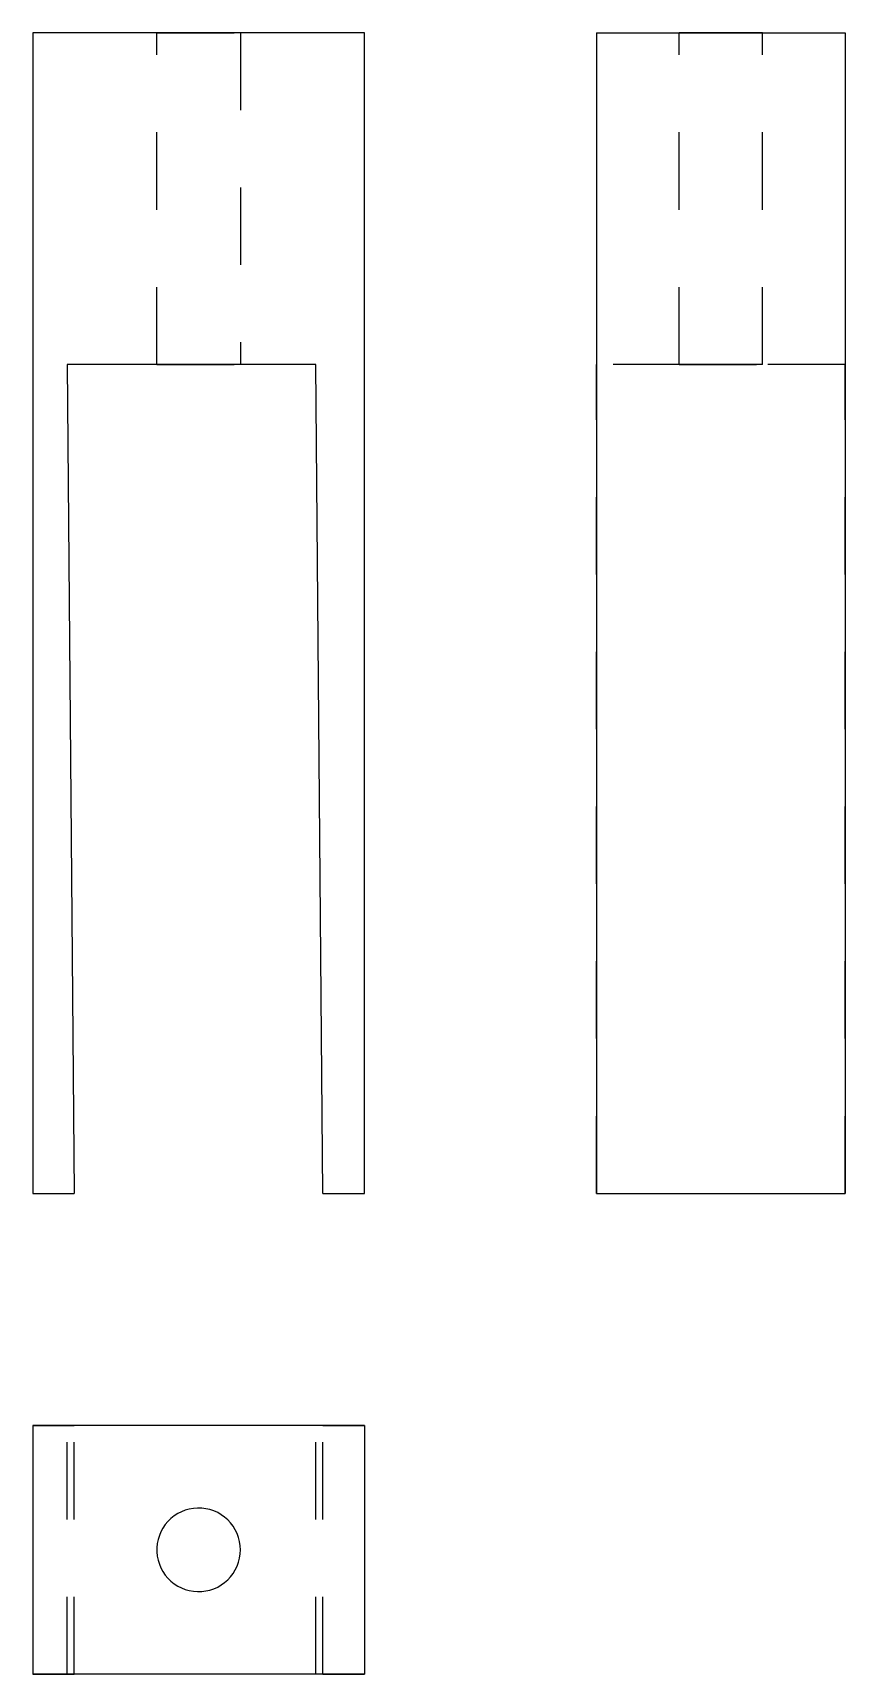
# Model space of a CAD drawing. Extents: x 0 to 1.05, y 0 to 2.12.
import ezdxf

# ---------------------------------------------------------------- set-up
doc = ezdxf.new("R2010")
doc.units = 0
doc.linetypes.add('HIDDEN', pattern=[0.075, 0.050025, -0.024975])
for name, color, linetype in [('FRONT', 7, 'CONTINUOUS'), ('FRONT_HID', 7, 'HIDDEN'), ('LEFT', 7, 'CONTINUOUS'), ('LEFT_HID', 7, 'HIDDEN'), ('TOP', 7, 'CONTINUOUS'), ('TOP_HID', 7, 'HIDDEN')]:
    doc.layers.add(name, color=color, linetype=linetype)

msp = doc.modelspace()

# ---------------------------------------------------------------- linework, layer by layer
at = {"layer": 'FRONT'}
for p, q in [((0, 2.121429), (0, 0.621429)), ((0.428571, 2.121429), (0, 2.121429)), ((0.428571, 0.621429), (0.428571, 2.121429)), ((0.04448, 1.692819), (0.053571, 0.621429)), ((0.365909, 1.692819), (0.04448, 1.692819)), ((0.375, 0.621429), (0.365909, 1.692819)), ((0, 0.621429), (0.053571, 0.621429)), ((0.375, 0.621429), (0.428571, 0.621429))]:
    msp.add_line(p, q, dxfattribs=at)
at = {"layer": 'FRONT_HID', "linetype": 'HIDDEN'}
for p, q in [((0.268286, 2.121429), (0.160286, 2.121429)), ((0.160286, 2.121429), (0.268286, 2.121429)), ((0.160286, 1.692819), (0.160286, 2.121429)), ((0.268286, 2.121429), (0.268286, 1.692819)), ((0.268286, 1.692819), (0.160286, 1.692819)), ((0.160286, 1.692819), (0.268286, 1.692819))]:
    msp.add_line(p, q, dxfattribs=at)
at = {"layer": 'LEFT'}
for p, q in [((0.728571, 2.121429), (0.728571, 0.621429)), ((0.728571, 2.121429), (1.05, 2.121429)), ((1.05, 2.121429), (1.05, 0.621429)), ((0.728571, 0.621429), (1.05, 0.621429))]:
    msp.add_line(p, q, dxfattribs=at)
at = {"layer": 'LEFT_HID', "linetype": 'HIDDEN'}
for p, q in [((0.889286, 2.121429), (0.835286, 2.121429)), ((0.835286, 2.121429), (0.943286, 2.121429)), ((0.835286, 1.692819), (0.835286, 2.121429)), ((0.943286, 2.121429), (0.889286, 2.121429)), ((0.943286, 1.692819), (0.943286, 2.121429)), ((0.728571, 1.692819), (0.728571, 0.621429)), ((0.728571, 0.621429), (0.728571, 1.692819)), ((1.05, 1.692819), (0.728571, 1.692819)), ((1.05, 1.692819), (0.728571, 1.692819)), ((0.889286, 1.692819), (0.835286, 1.692819)), ((0.835286, 1.692819), (0.943286, 1.692819)), ((0.943286, 1.692819), (0.889286, 1.692819)), ((1.05, 1.692819), (1.05, 0.621429)), ((1.05, 0.621429), (1.05, 1.692819))]:
    msp.add_line(p, q, dxfattribs=at)
at = {"layer": 'TOP'}
for p, q in [((0.428571, 0.321429), (0, 0.321429)), ((0, 0.321429), (0, 0)), ((0.428571, 0.321429), (0.428571, 0)), ((0.20227, 0.21336), (0.197087, 0.211902)), ((0.207571, 0.214295), (0.20227, 0.21336)), ((0.212939, 0.214698), (0.207571, 0.214295)), ((0.218321, 0.214563), (0.212939, 0.214698)), ((0.223663, 0.213894), (0.218321, 0.214563)), ((0.228911, 0.212696), (0.223663, 0.213894)), ((0.234014, 0.210981), (0.228911, 0.212696)), ((0.171241, 0.19332), (0.168208, 0.188872)), ((0.174701, 0.197444), (0.171241, 0.19332)), ((0.178555, 0.201202), (0.174701, 0.197444)), ((0.182764, 0.204559), (0.178555, 0.201202)), ((0.187286, 0.20748), (0.182764, 0.204559)), ((0.192076, 0.209936), (0.187286, 0.20748)), ((0.197087, 0.211902), (0.192076, 0.209936)), ((0.238921, 0.208767), (0.234014, 0.210981)), ((0.243583, 0.206076), (0.238921, 0.208767)), ((0.247954, 0.202933), (0.243583, 0.206076)), ((0.251991, 0.199371), (0.247954, 0.202933)), ((0.255652, 0.195425), (0.251991, 0.199371)), ((0.258903, 0.191134), (0.255652, 0.195425)), ((0.26171, 0.18654), (0.258903, 0.191134)), ((0.161956, 0.174039), (0.160889, 0.168763)), ((0.163542, 0.179183), (0.161956, 0.174039)), ((0.165633, 0.184144), (0.163542, 0.179183)), ((0.168208, 0.188872), (0.165633, 0.184144)), ((0.264045, 0.18169), (0.26171, 0.18654)), ((0.265887, 0.176631), (0.264045, 0.18169)), ((0.267215, 0.171414), (0.265887, 0.176631)), ((0.268017, 0.166091), (0.267215, 0.171414)), ((0.160889, 0.168763), (0.160353, 0.163406)), ((0.160353, 0.163406), (0.160353, 0.158023)), ((0.160353, 0.158023), (0.160889, 0.152666)), ((0.160889, 0.152666), (0.161956, 0.147389)), ((0.265887, 0.144798), (0.267215, 0.150014)), ((0.267215, 0.150014), (0.268017, 0.155338)), ((0.268286, 0.160714), (0.268017, 0.166091)), ((0.268017, 0.155338), (0.268286, 0.160714)), ((0.161956, 0.147389), (0.163542, 0.142245)), ((0.163542, 0.142245), (0.165633, 0.137285)), ((0.165633, 0.137285), (0.168208, 0.132557)), ((0.168208, 0.132557), (0.171241, 0.128109)), ((0.171241, 0.128109), (0.174701, 0.123985)), ((0.255652, 0.126004), (0.258903, 0.130295)), ((0.258903, 0.130295), (0.26171, 0.134889)), ((0.26171, 0.134889), (0.264045, 0.139739)), ((0.264045, 0.139739), (0.265887, 0.144798)), ((0.174701, 0.123985), (0.178555, 0.120226)), ((0.178555, 0.120226), (0.182764, 0.11687)), ((0.182764, 0.11687), (0.187286, 0.113949)), ((0.187286, 0.113949), (0.192076, 0.111493)), ((0.192076, 0.111493), (0.197087, 0.109526)), ((0.197087, 0.109526), (0.20227, 0.108068)), ((0.20227, 0.108068), (0.207571, 0.107133)), ((0.207571, 0.107133), (0.212939, 0.106731)), ((0.212939, 0.106731), (0.218321, 0.106865)), ((0.218321, 0.106865), (0.223663, 0.107535)), ((0.223663, 0.107535), (0.228911, 0.108733)), ((0.228911, 0.108733), (0.234014, 0.110447)), ((0.234014, 0.110447), (0.238921, 0.112661)), ((0.238921, 0.112661), (0.243583, 0.115353)), ((0.243583, 0.115353), (0.247954, 0.118495)), ((0.247954, 0.118495), (0.251991, 0.122057)), ((0.251991, 0.122057), (0.255652, 0.126004)), ((0.428571, 0), (0, 0))]:
    msp.add_line(p, q, dxfattribs=at)
at = {"layer": 'TOP_HID', "linetype": 'HIDDEN'}
for p, q in [((0, 0.321429), (0.053571, 0.321429)), ((0.04448, 0.321429), (0.053571, 0.321429)), ((0.365909, 0.321429), (0.04448, 0.321429)), ((0.04448, 0), (0.04448, 0.321429)), ((0.053571, 0), (0.053571, 0.321429)), ((0.375, 0.321429), (0.365909, 0.321429)), ((0.365909, 0), (0.365909, 0.321429)), ((0.375, 0.321429), (0.428571, 0.321429)), ((0.375, 0), (0.375, 0.321429)), ((0, 0), (0.053571, 0)), ((0.04448, 0), (0.053571, 0)), ((0.365909, 0), (0.04448, 0)), ((0.375, 0), (0.365909, 0)), ((0.375, 0), (0.428571, 0))]:
    msp.add_line(p, q, dxfattribs=at)

doc.saveas('drawing.dxf')
